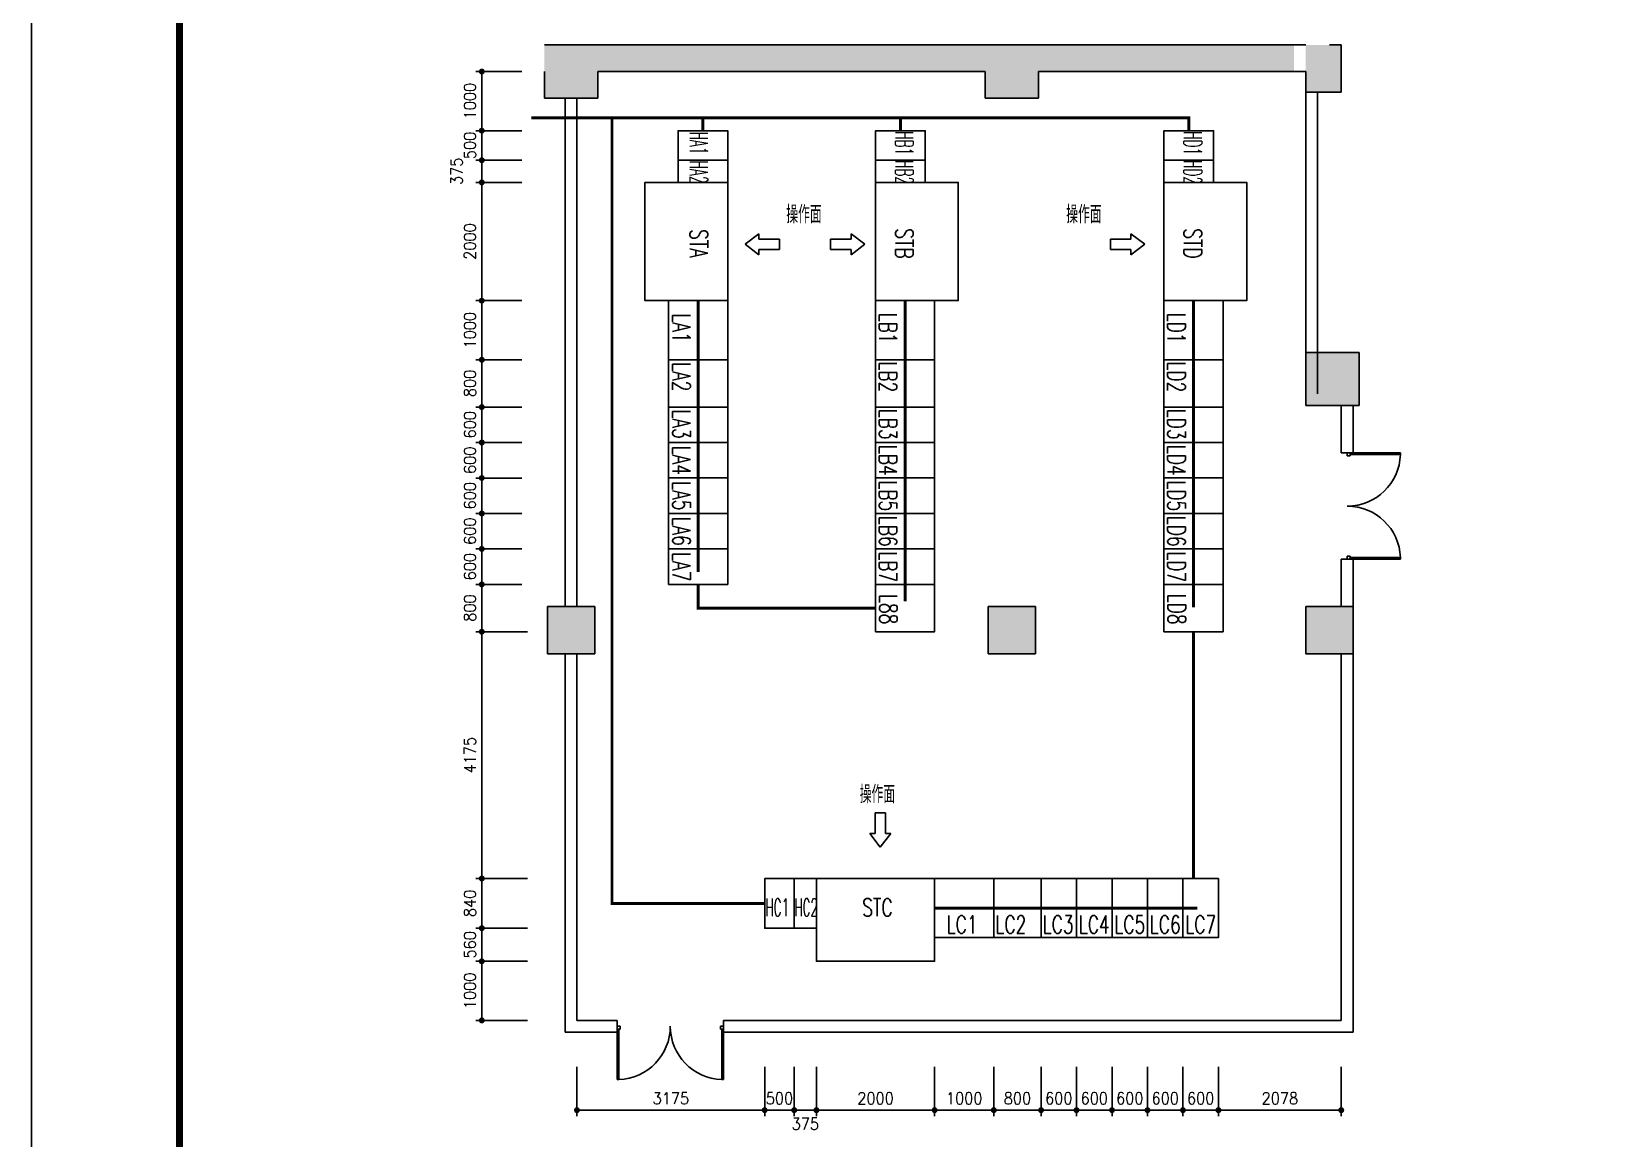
# Model space of a CAD drawing. Extents: x -336391 to 664021, y -458009 to -178412.
# Drawn here: x 545121 to 571859, y -403288 to -384567 of the extents above; entities that cross this region are included whole.
import ezdxf
from ezdxf.enums import TextEntityAlignment as Align

# ---------------------------------------------------------------- set-up
doc = ezdxf.new("R2010")
doc.units = 0
doc.header["$LTSCALE"] = 1000
doc.header["$MEASUREMENT"] = 0
doc.layers.get('0').update_dxf_attribs({"linetype": 'CONTINUOUS'})
doc.layers.get('Defpoints').update_dxf_attribs({"linetype": 'CONTINUOUS'})
for name, color, linetype in [('A-墙线', 7, 'CONTINUOUS'), ('A-门', 8, 'CONTINUOUS'), ('COLUMN', 9, 'CONTINUOUS'), ('EQUIP-箱柜', 3, 'CONTINUOUS'), ('PUB_HATCH', 250, 'CONTINUOUS'), ('WALL', 7, 'CONTINUOUS'), ('图框', 7, 'CONTINUOUS'), ('电气-文字', 4, 'CONTINUOUS')]:
    doc.layers.add(name, color=color, linetype=linetype)
doc.layers.add('WIRE', color=6, linetype='CONTINUOUS', lineweight=50)
doc.styles.add('HZ', font='tjromans.shx', dxfattribs={"width": 0.75, "bigfont": 'tjhztxt.shx'})
doc.styles.add('ROMANC', font='romanc', dxfattribs={"width": 0.9})
doc.dimstyles.new('dq', dxfattribs={"dimtxt": 200, "dimasz": 100, "dimexe": 100, "dimexo": 200, "dimgap": 100, "dimtad": 1, "dimdec": 0, "dimdsep": 46, "dimtxsty": 'ROMANC', "dimblk1": 'DOT', "dimblk2": 'DOT', "dimsah": 1, "dimcen": 2.5, "dimadec": 0, "dimazin": 0, "dimtfac": 1, "dimtdec": 0, "dimtix": 1, "dimtmove": 2, "dimatfit": 3, "dimldrblk": 'DOT', "dimfxl": 0, "dimtolj": 1, "dimtzin": 0, "dimarcsym": 0})

# ---------------------------------------------------------------- blocks, each defined once
blk = doc.blocks.new('tk2')
at = {"layer": '图框'}
blk.add_line((0, 0), (0, 84100), dxfattribs=at)
at = {"layer": '图框', "const_width": 120}
blk.add_lwpolyline([(117900, 1000), (117900, 83100), (2500, 83100), (2500, 1000)], close=True, dxfattribs=at)
blk = doc.blocks.new('m1800')
at = {"layer": 'A-门'}
for p, q in [((-900, 900), (-900, 0)), ((-900, 900), (-870, 900)), ((-870, 900), (-870, 50)), ((870, 900), (870, 50)), ((900, 900), (870, 900)), ((900, 900), (900, 0)), ((-900, 50), (-850, 50)), ((-900, 0), (-850, 0)), ((-850, 50), (-850, 0)), ((850, 50), (850, 0)), ((900, 50), (850, 50)), ((900, 0), (850, 0))]:
    blk.add_line(p, q, dxfattribs=at)
for centre, start, end in [((-900, 0), 0, 88.0898), ((900, 0), 91.9102, 180)]:
    blk.add_arc(centre, 900, start, end, dxfattribs=at)
blk = doc.blocks.new('_Dot')
at = {"color": 0, "linetype": 'ByBlock', "lineweight": -2}
blk.add_line((-0.5, 0), (-1, 0), dxfattribs=at)
at = {"color": 0, "linetype": 'ByBlock', "const_width": 0.5}
blk.add_lwpolyline([(-0.25, 0, 1), (0.25, 0, 1)], format="xyb", close=True, dxfattribs=at)
blk = doc.blocks.new('*D107')
at = {"layer": 'Defpoints', "color": 0}
for p in [(552735, -385243), (553613, -385243), (553613, -386243)]:
    blk.add_point(p, dxfattribs=at)
at = {"layer": '电气-文字', "color": 0, "lineweight": -2}
for p, q in [((553413, -385243), (552635, -385243)), ((552735, -386143), (552735, -385343)), ((553413, -386243), (552635, -386243))]:
    blk.add_line(p, q, dxfattribs=at)
at = {"layer": '电气-文字', "color": 0, "lineweight": -2, "xscale": 100, "yscale": 100, "zscale": 100}
for p, rotation in [((552735, -385243), 90), ((552735, -386243), 270)]:
    blk.add_blockref('_Dot', p, dxfattribs=dict(at, rotation=rotation))
at = {"layer": '电气-文字', "color": 0, "insert": (552535, -385743), "char_height": 200, "attachment_point": 5, "rotation": 90, "style": 'ROMANC'}
blk.add_mtext('\\A1;1000', dxfattribs=at)
blk = doc.blocks.new('*D108')
at = {"layer": 'Defpoints', "color": 0}
for p in [(553613, -386243), (552735, -386743), (553613, -386743)]:
    blk.add_point(p, dxfattribs=at)
at = {"layer": '电气-文字', "color": 0, "lineweight": -2}
for p, q in [((552735, -386143), (552735, -386043)), ((553413, -386243), (552635, -386243)), ((552735, -386243), (552735, -386743)), ((553413, -386743), (552635, -386743)), ((552735, -386843), (552735, -386943))]:
    blk.add_line(p, q, dxfattribs=at)
at = {"layer": '电气-文字', "color": 0, "lineweight": -2, "xscale": 100, "yscale": 100, "zscale": 100}
for p, rotation in [((552735, -386243), 270), ((552735, -386743), 90)]:
    blk.add_blockref('_Dot', p, dxfattribs=dict(at, rotation=rotation))
at = {"layer": '电气-文字', "color": 0, "insert": (552535, -386493), "char_height": 200, "attachment_point": 5, "rotation": 90, "style": 'ROMANC'}
blk.add_mtext('\\A1;500', dxfattribs=at)
blk = doc.blocks.new('*D109')
at = {"layer": 'Defpoints', "color": 0}
for p in [(553613, -386743), (552735, -387118), (553613, -387118)]:
    blk.add_point(p, dxfattribs=at)
at = {"layer": '电气-文字', "color": 0, "lineweight": -2}
for p, q in [((552735, -386643), (552735, -386543)), ((553413, -386743), (552635, -386743)), ((552735, -386743), (552735, -387118)), ((553413, -387118), (552635, -387118)), ((552735, -387218), (552735, -387318))]:
    blk.add_line(p, q, dxfattribs=at)
at = {"layer": '电气-文字', "color": 0, "lineweight": -2, "xscale": 100, "yscale": 100, "zscale": 100}
for p, rotation in [((552735, -386743), 270), ((552735, -387118), 90)]:
    blk.add_blockref('_Dot', p, dxfattribs=dict(at, rotation=rotation))
at = {"layer": '电气-文字', "color": 0, "insert": (552309, -386930), "char_height": 200, "attachment_point": 5, "rotation": 90, "style": 'ROMANC'}
blk.add_mtext('\\A1;375', dxfattribs=at)
blk = doc.blocks.new('*D110')
at = {"layer": 'Defpoints', "color": 0}
for p in [(553613, -387118), (552735, -389118), (553613, -389118)]:
    blk.add_point(p, dxfattribs=at)
at = {"layer": '电气-文字', "color": 0, "lineweight": -2}
for p, q in [((553413, -387118), (552635, -387118)), ((552735, -387218), (552735, -389018)), ((553413, -389118), (552635, -389118))]:
    blk.add_line(p, q, dxfattribs=at)
at = {"layer": '电气-文字', "color": 0, "lineweight": -2, "xscale": 100, "yscale": 100, "zscale": 100}
for p, rotation in [((552735, -387118), 90), ((552735, -389118), 270)]:
    blk.add_blockref('_Dot', p, dxfattribs=dict(at, rotation=rotation))
at = {"layer": '电气-文字', "color": 0, "insert": (552535, -388118), "char_height": 200, "attachment_point": 5, "rotation": 90, "style": 'ROMANC'}
blk.add_mtext('\\A1;2000', dxfattribs=at)
blk = doc.blocks.new('*D111')
at = {"layer": 'Defpoints', "color": 0}
for p in [(553613, -389118), (552735, -390118), (553613, -390118)]:
    blk.add_point(p, dxfattribs=at)
at = {"layer": '电气-文字', "color": 0, "lineweight": -2}
for p, q in [((553413, -389118), (552635, -389118)), ((552735, -389218), (552735, -390018)), ((553413, -390118), (552635, -390118))]:
    blk.add_line(p, q, dxfattribs=at)
at = {"layer": '电气-文字', "color": 0, "lineweight": -2, "xscale": 100, "yscale": 100, "zscale": 100}
for p, rotation in [((552735, -389118), 90), ((552735, -390118), 270)]:
    blk.add_blockref('_Dot', p, dxfattribs=dict(at, rotation=rotation))
at = {"layer": '电气-文字', "color": 0, "insert": (552535, -389618), "char_height": 200, "attachment_point": 5, "rotation": 90, "style": 'ROMANC'}
blk.add_mtext('\\A1;1000', dxfattribs=at)
blk = doc.blocks.new('*D112')
at = {"layer": 'Defpoints', "color": 0}
for p in [(553613, -390118), (552735, -390918), (553613, -390918)]:
    blk.add_point(p, dxfattribs=at)
at = {"layer": '电气-文字', "color": 0, "lineweight": -2}
for p, q in [((553413, -390118), (552635, -390118)), ((552735, -390218), (552735, -390818)), ((553413, -390918), (552635, -390918))]:
    blk.add_line(p, q, dxfattribs=at)
at = {"layer": '电气-文字', "color": 0, "lineweight": -2, "xscale": 100, "yscale": 100, "zscale": 100}
for p, rotation in [((552735, -390118), 90), ((552735, -390918), 270)]:
    blk.add_blockref('_Dot', p, dxfattribs=dict(at, rotation=rotation))
at = {"layer": '电气-文字', "color": 0, "insert": (552535, -390518), "char_height": 200, "attachment_point": 5, "rotation": 90, "style": 'ROMANC'}
blk.add_mtext('\\A1;800', dxfattribs=at)
blk = doc.blocks.new('*D113')
at = {"layer": 'Defpoints', "color": 0}
for p in [(553613, -390918), (552735, -391518), (553613, -391518)]:
    blk.add_point(p, dxfattribs=at)
at = {"layer": '电气-文字', "color": 0, "lineweight": -2}
for p, q in [((552735, -390818), (552735, -390718)), ((553413, -390918), (552635, -390918)), ((552735, -390918), (552735, -391518)), ((553413, -391518), (552635, -391518)), ((552735, -391618), (552735, -391718))]:
    blk.add_line(p, q, dxfattribs=at)
at = {"layer": '电气-文字', "color": 0, "lineweight": -2, "xscale": 100, "yscale": 100, "zscale": 100}
for p, rotation in [((552735, -390918), 270), ((552735, -391518), 90)]:
    blk.add_blockref('_Dot', p, dxfattribs=dict(at, rotation=rotation))
at = {"layer": '电气-文字', "color": 0, "insert": (552535, -391218), "char_height": 200, "attachment_point": 5, "rotation": 90, "style": 'ROMANC'}
blk.add_mtext('\\A1;600', dxfattribs=at)
blk = doc.blocks.new('*D114')
at = {"layer": 'Defpoints', "color": 0}
for p in [(553613, -391518), (552735, -392118), (553613, -392118)]:
    blk.add_point(p, dxfattribs=at)
at = {"layer": '电气-文字', "color": 0, "lineweight": -2}
for p, q in [((552735, -391418), (552735, -391318)), ((553413, -391518), (552635, -391518)), ((552735, -391518), (552735, -392118)), ((553413, -392118), (552635, -392118)), ((552735, -392218), (552735, -392318))]:
    blk.add_line(p, q, dxfattribs=at)
at = {"layer": '电气-文字', "color": 0, "lineweight": -2, "xscale": 100, "yscale": 100, "zscale": 100}
for p, rotation in [((552735, -391518), 270), ((552735, -392118), 90)]:
    blk.add_blockref('_Dot', p, dxfattribs=dict(at, rotation=rotation))
at = {"layer": '电气-文字', "color": 0, "insert": (552535, -391818), "char_height": 200, "attachment_point": 5, "rotation": 90, "style": 'ROMANC'}
blk.add_mtext('\\A1;600', dxfattribs=at)
blk = doc.blocks.new('*D115')
at = {"layer": 'Defpoints', "color": 0}
for p in [(553613, -392118), (552735, -392718), (553613, -392718)]:
    blk.add_point(p, dxfattribs=at)
at = {"layer": '电气-文字', "color": 0, "lineweight": -2}
for p, q in [((552735, -392018), (552735, -391918)), ((553413, -392118), (552635, -392118)), ((552735, -392118), (552735, -392718)), ((553413, -392718), (552635, -392718)), ((552735, -392818), (552735, -392918))]:
    blk.add_line(p, q, dxfattribs=at)
at = {"layer": '电气-文字', "color": 0, "lineweight": -2, "xscale": 100, "yscale": 100, "zscale": 100}
for p, rotation in [((552735, -392118), 270), ((552735, -392718), 90)]:
    blk.add_blockref('_Dot', p, dxfattribs=dict(at, rotation=rotation))
at = {"layer": '电气-文字', "color": 0, "insert": (552535, -392418), "char_height": 200, "attachment_point": 5, "rotation": 90, "style": 'ROMANC'}
blk.add_mtext('\\A1;600', dxfattribs=at)
blk = doc.blocks.new('*D116')
at = {"layer": 'Defpoints', "color": 0}
for p in [(553613, -392718), (552735, -393318), (553613, -393318)]:
    blk.add_point(p, dxfattribs=at)
at = {"layer": '电气-文字', "color": 0, "lineweight": -2}
for p, q in [((553413, -392718), (552635, -392718)), ((552735, -392618), (552735, -392518)), ((552735, -392718), (552735, -393318)), ((553413, -393318), (552635, -393318)), ((552735, -393418), (552735, -393518))]:
    blk.add_line(p, q, dxfattribs=at)
at = {"layer": '电气-文字', "color": 0, "lineweight": -2, "xscale": 100, "yscale": 100, "zscale": 100}
for p, rotation in [((552735, -392718), 270), ((552735, -393318), 90)]:
    blk.add_blockref('_Dot', p, dxfattribs=dict(at, rotation=rotation))
at = {"layer": '电气-文字', "color": 0, "insert": (552535, -393018), "char_height": 200, "attachment_point": 5, "rotation": 90, "style": 'ROMANC'}
blk.add_mtext('\\A1;600', dxfattribs=at)
blk = doc.blocks.new('*D117')
at = {"layer": 'Defpoints', "color": 0}
for p in [(553613, -393318), (552735, -393918), (553613, -393918)]:
    blk.add_point(p, dxfattribs=at)
at = {"layer": '电气-文字', "color": 0, "lineweight": -2}
for p, q in [((553413, -393318), (552635, -393318)), ((552735, -393218), (552735, -393118)), ((552735, -393318), (552735, -393918)), ((553413, -393918), (552635, -393918)), ((552735, -394018), (552735, -394118))]:
    blk.add_line(p, q, dxfattribs=at)
at = {"layer": '电气-文字', "color": 0, "lineweight": -2, "xscale": 100, "yscale": 100, "zscale": 100}
for p, rotation in [((552735, -393318), 270), ((552735, -393918), 90)]:
    blk.add_blockref('_Dot', p, dxfattribs=dict(at, rotation=rotation))
at = {"layer": '电气-文字', "color": 0, "insert": (552535, -393618), "char_height": 200, "attachment_point": 5, "rotation": 90, "style": 'ROMANC'}
blk.add_mtext('\\A1;600', dxfattribs=at)
blk = doc.blocks.new('*D118')
at = {"layer": 'Defpoints', "color": 0}
for p in [(553613, -393918), (552735, -394718), (553709, -394718)]:
    blk.add_point(p, dxfattribs=at)
at = {"layer": '电气-文字', "color": 0, "lineweight": -2}
for p, q in [((553413, -393918), (552635, -393918)), ((552735, -394018), (552735, -394618)), ((553509, -394718), (552635, -394718))]:
    blk.add_line(p, q, dxfattribs=at)
at = {"layer": '电气-文字', "color": 0, "lineweight": -2, "xscale": 100, "yscale": 100, "zscale": 100}
for p, rotation in [((552735, -393918), 90), ((552735, -394718), 270)]:
    blk.add_blockref('_Dot', p, dxfattribs=dict(at, rotation=rotation))
at = {"layer": '电气-文字', "color": 0, "insert": (552535, -394318), "char_height": 200, "attachment_point": 5, "rotation": 90, "style": 'ROMANC'}
blk.add_mtext('\\A1;800', dxfattribs=at)
blk = doc.blocks.new('*D129')
at = {"layer": 'Defpoints', "color": 0}
for p in [(553709, -394718), (552735, -398893), (553709, -398893)]:
    blk.add_point(p, dxfattribs=at)
at = {"layer": '电气-文字', "color": 0, "lineweight": -2}
for p, q in [((553509, -394718), (552635, -394718)), ((552735, -394818), (552735, -398793)), ((553509, -398893), (552635, -398893))]:
    blk.add_line(p, q, dxfattribs=at)
at = {"layer": '电气-文字', "color": 0, "lineweight": -2, "xscale": 100, "yscale": 100, "zscale": 100}
for p, rotation in [((552735, -394718), 90), ((552735, -398893), 270)]:
    blk.add_blockref('_Dot', p, dxfattribs=dict(at, rotation=rotation))
at = {"layer": '电气-文字', "color": 0, "insert": (552535, -396805), "char_height": 200, "attachment_point": 5, "rotation": 90, "style": 'ROMANC'}
blk.add_mtext('\\A1;4175', dxfattribs=at)
blk = doc.blocks.new('*D130')
at = {"layer": 'Defpoints', "color": 0}
for p in [(553709, -398893), (552735, -399733), (553709, -399733)]:
    blk.add_point(p, dxfattribs=at)
at = {"layer": '电气-文字', "color": 0, "lineweight": -2}
for p, q in [((553509, -398893), (552635, -398893)), ((552735, -398993), (552735, -399633)), ((553509, -399733), (552635, -399733))]:
    blk.add_line(p, q, dxfattribs=at)
at = {"layer": '电气-文字', "color": 0, "lineweight": -2, "xscale": 100, "yscale": 100, "zscale": 100}
for p, rotation in [((552735, -398893), 90), ((552735, -399733), 270)]:
    blk.add_blockref('_Dot', p, dxfattribs=dict(at, rotation=rotation))
at = {"layer": '电气-文字', "color": 0, "insert": (552535, -399313), "char_height": 200, "attachment_point": 5, "rotation": 90, "style": 'ROMANC'}
blk.add_mtext('\\A1;840', dxfattribs=at)
blk = doc.blocks.new('*D131')
at = {"layer": 'Defpoints', "color": 0}
for p in [(553709, -399733), (552735, -400293), (553709, -400293)]:
    blk.add_point(p, dxfattribs=at)
at = {"layer": '电气-文字', "color": 0, "lineweight": -2}
for p, q in [((553509, -399733), (552635, -399733)), ((552735, -399633), (552735, -399533)), ((552735, -399733), (552735, -400293)), ((553509, -400293), (552635, -400293)), ((552735, -400393), (552735, -400493))]:
    blk.add_line(p, q, dxfattribs=at)
at = {"layer": '电气-文字', "color": 0, "lineweight": -2, "xscale": 100, "yscale": 100, "zscale": 100}
for p, rotation in [((552735, -399733), 270), ((552735, -400293), 90)]:
    blk.add_blockref('_Dot', p, dxfattribs=dict(at, rotation=rotation))
at = {"layer": '电气-文字', "color": 0, "insert": (552535, -400013), "char_height": 200, "attachment_point": 5, "rotation": 90, "style": 'ROMANC'}
blk.add_mtext('\\A1;560', dxfattribs=at)
blk = doc.blocks.new('*D132')
at = {"layer": 'Defpoints', "color": 0}
for p in [(553709, -400293), (552735, -401293), (553709, -401293)]:
    blk.add_point(p, dxfattribs=at)
at = {"layer": '电气-文字', "color": 0, "lineweight": -2}
for p, q in [((553509, -400293), (552635, -400293)), ((552735, -400393), (552735, -401193)), ((553509, -401293), (552635, -401293))]:
    blk.add_line(p, q, dxfattribs=at)
at = {"layer": '电气-文字', "color": 0, "lineweight": -2, "xscale": 100, "yscale": 100, "zscale": 100}
for p, rotation in [((552735, -400293), 90), ((552735, -401293), 270)]:
    blk.add_blockref('_Dot', p, dxfattribs=dict(at, rotation=rotation))
at = {"layer": '电气-文字', "color": 0, "insert": (552535, -400793), "char_height": 200, "attachment_point": 5, "rotation": 90, "style": 'ROMANC'}
blk.add_mtext('\\A1;1000', dxfattribs=at)
blk = doc.blocks.new('*D133')
at = {"layer": 'Defpoints', "color": 0}
for p in [(554345, -401880), (557520, -401880), (554345, -402811)]:
    blk.add_point(p, dxfattribs=at)
at = {"layer": '电气-文字', "color": 0, "lineweight": -2}
for p, q in [((554345, -402080), (554345, -402911)), ((557520, -402080), (557520, -402911)), ((557420, -402811), (554445, -402811))]:
    blk.add_line(p, q, dxfattribs=at)
at = {"layer": '电气-文字', "color": 0, "lineweight": -2, "xscale": 100, "yscale": 100, "zscale": 100, "rotation": 180}
blk.add_blockref('_Dot', (554345, -402811), dxfattribs=at)
at = {"layer": '电气-文字', "color": 0, "lineweight": -2, "xscale": 100, "yscale": 100, "zscale": 100}
blk.add_blockref('_Dot', (557520, -402811), dxfattribs=at)
at = {"layer": '电气-文字', "color": 0, "insert": (555933, -402611), "char_height": 200, "attachment_point": 5, "style": 'ROMANC'}
blk.add_mtext('\\A1;3175', dxfattribs=at)
blk = doc.blocks.new('*D134')
at = {"layer": 'Defpoints', "color": 0}
for p in [(557520, -401880), (558020, -401880), (558020, -402811)]:
    blk.add_point(p, dxfattribs=at)
at = {"layer": '电气-文字', "color": 0, "lineweight": -2}
for p, q in [((557520, -402080), (557520, -402911)), ((558020, -402080), (558020, -402911)), ((557420, -402811), (557320, -402811)), ((557520, -402811), (558020, -402811)), ((558120, -402811), (558220, -402811))]:
    blk.add_line(p, q, dxfattribs=at)
at = {"layer": '电气-文字', "color": 0, "lineweight": -2, "xscale": 100, "yscale": 100, "zscale": 100}
blk.add_blockref('_Dot', (557520, -402811), dxfattribs=at)
at = {"layer": '电气-文字', "color": 0, "lineweight": -2, "xscale": 100, "yscale": 100, "zscale": 100, "rotation": 180}
blk.add_blockref('_Dot', (558020, -402811), dxfattribs=at)
at = {"layer": '电气-文字', "color": 0, "insert": (557770, -402611), "char_height": 200, "attachment_point": 5, "style": 'ROMANC'}
blk.add_mtext('\\A1;500', dxfattribs=at)
blk = doc.blocks.new('*D135')
at = {"layer": 'Defpoints', "color": 0}
for p in [(558020, -401880), (558395, -401880), (558395, -402811)]:
    blk.add_point(p, dxfattribs=at)
at = {"layer": '电气-文字', "color": 0, "lineweight": -2}
for p, q in [((558020, -402080), (558020, -402911)), ((558395, -402080), (558395, -402911)), ((557920, -402811), (557820, -402811)), ((558020, -402811), (558395, -402811)), ((558495, -402811), (558595, -402811))]:
    blk.add_line(p, q, dxfattribs=at)
at = {"layer": '电气-文字', "color": 0, "lineweight": -2, "xscale": 100, "yscale": 100, "zscale": 100}
blk.add_blockref('_Dot', (558020, -402811), dxfattribs=at)
at = {"layer": '电气-文字', "color": 0, "lineweight": -2, "xscale": 100, "yscale": 100, "zscale": 100, "rotation": 180}
blk.add_blockref('_Dot', (558395, -402811), dxfattribs=at)
at = {"layer": '电气-文字', "color": 0, "insert": (558208, -403043), "char_height": 200, "attachment_point": 5, "style": 'ROMANC'}
blk.add_mtext('\\A1;375', dxfattribs=at)
blk = doc.blocks.new('*D136')
at = {"layer": 'Defpoints', "color": 0}
for p in [(558395, -401880), (560395, -401880), (560395, -402811)]:
    blk.add_point(p, dxfattribs=at)
at = {"layer": '电气-文字', "color": 0, "lineweight": -2}
for p, q in [((558395, -402080), (558395, -402911)), ((560395, -402080), (560395, -402911)), ((558495, -402811), (560295, -402811))]:
    blk.add_line(p, q, dxfattribs=at)
at = {"layer": '电气-文字', "color": 0, "lineweight": -2, "xscale": 100, "yscale": 100, "zscale": 100, "rotation": 180}
blk.add_blockref('_Dot', (558395, -402811), dxfattribs=at)
at = {"layer": '电气-文字', "color": 0, "lineweight": -2, "xscale": 100, "yscale": 100, "zscale": 100}
blk.add_blockref('_Dot', (560395, -402811), dxfattribs=at)
at = {"layer": '电气-文字', "color": 0, "insert": (559395, -402611), "char_height": 200, "attachment_point": 5, "style": 'ROMANC'}
blk.add_mtext('\\A1;2000', dxfattribs=at)
blk = doc.blocks.new('*D137')
at = {"layer": 'Defpoints', "color": 0}
for p in [(560395, -401880), (561395, -401880), (561395, -402811)]:
    blk.add_point(p, dxfattribs=at)
at = {"layer": '电气-文字', "color": 0, "lineweight": -2}
for p, q in [((560395, -402080), (560395, -402911)), ((561395, -402080), (561395, -402911)), ((560495, -402811), (561295, -402811))]:
    blk.add_line(p, q, dxfattribs=at)
at = {"layer": '电气-文字', "color": 0, "lineweight": -2, "xscale": 100, "yscale": 100, "zscale": 100, "rotation": 180}
blk.add_blockref('_Dot', (560395, -402811), dxfattribs=at)
at = {"layer": '电气-文字', "color": 0, "lineweight": -2, "xscale": 100, "yscale": 100, "zscale": 100}
blk.add_blockref('_Dot', (561395, -402811), dxfattribs=at)
at = {"layer": '电气-文字', "color": 0, "insert": (560895, -402611), "char_height": 200, "attachment_point": 5, "style": 'ROMANC'}
blk.add_mtext('\\A1;1000', dxfattribs=at)
blk = doc.blocks.new('*D138')
at = {"layer": 'Defpoints', "color": 0}
for p in [(561395, -401880), (562195, -401880), (562195, -402811)]:
    blk.add_point(p, dxfattribs=at)
at = {"layer": '电气-文字', "color": 0, "lineweight": -2}
for p, q in [((561395, -402080), (561395, -402911)), ((562195, -402080), (562195, -402911)), ((561495, -402811), (562095, -402811))]:
    blk.add_line(p, q, dxfattribs=at)
at = {"layer": '电气-文字', "color": 0, "lineweight": -2, "xscale": 100, "yscale": 100, "zscale": 100, "rotation": 180}
blk.add_blockref('_Dot', (561395, -402811), dxfattribs=at)
at = {"layer": '电气-文字', "color": 0, "lineweight": -2, "xscale": 100, "yscale": 100, "zscale": 100}
blk.add_blockref('_Dot', (562195, -402811), dxfattribs=at)
at = {"layer": '电气-文字', "color": 0, "insert": (561795, -402611), "char_height": 200, "attachment_point": 5, "style": 'ROMANC'}
blk.add_mtext('\\A1;800', dxfattribs=at)
blk = doc.blocks.new('*D139')
at = {"layer": 'Defpoints', "color": 0}
for p in [(562195, -401880), (562795, -401880), (562795, -402811)]:
    blk.add_point(p, dxfattribs=at)
at = {"layer": '电气-文字', "color": 0, "lineweight": -2}
for p, q in [((562195, -402080), (562195, -402911)), ((562795, -402080), (562795, -402911)), ((562095, -402811), (561995, -402811)), ((562195, -402811), (562795, -402811)), ((562895, -402811), (562995, -402811))]:
    blk.add_line(p, q, dxfattribs=at)
at = {"layer": '电气-文字', "color": 0, "lineweight": -2, "xscale": 100, "yscale": 100, "zscale": 100}
blk.add_blockref('_Dot', (562195, -402811), dxfattribs=at)
at = {"layer": '电气-文字', "color": 0, "lineweight": -2, "xscale": 100, "yscale": 100, "zscale": 100, "rotation": 180}
blk.add_blockref('_Dot', (562795, -402811), dxfattribs=at)
at = {"layer": '电气-文字', "color": 0, "insert": (562495, -402611), "char_height": 200, "attachment_point": 5, "style": 'ROMANC'}
blk.add_mtext('\\A1;600', dxfattribs=at)
blk = doc.blocks.new('*D140')
at = {"layer": 'Defpoints', "color": 0}
for p in [(562795, -401880), (563395, -401880), (563395, -402811)]:
    blk.add_point(p, dxfattribs=at)
at = {"layer": '电气-文字', "color": 0, "lineweight": -2}
for p, q in [((562795, -402080), (562795, -402911)), ((563395, -402080), (563395, -402911)), ((562695, -402811), (562595, -402811)), ((562795, -402811), (563395, -402811)), ((563495, -402811), (563595, -402811))]:
    blk.add_line(p, q, dxfattribs=at)
at = {"layer": '电气-文字', "color": 0, "lineweight": -2, "xscale": 100, "yscale": 100, "zscale": 100}
blk.add_blockref('_Dot', (562795, -402811), dxfattribs=at)
at = {"layer": '电气-文字', "color": 0, "lineweight": -2, "xscale": 100, "yscale": 100, "zscale": 100, "rotation": 180}
blk.add_blockref('_Dot', (563395, -402811), dxfattribs=at)
at = {"layer": '电气-文字', "color": 0, "insert": (563095, -402611), "char_height": 200, "attachment_point": 5, "style": 'ROMANC'}
blk.add_mtext('\\A1;600', dxfattribs=at)
blk = doc.blocks.new('*D141')
at = {"layer": 'Defpoints', "color": 0}
for p in [(563395, -401880), (563995, -401880), (563995, -402811)]:
    blk.add_point(p, dxfattribs=at)
at = {"layer": '电气-文字', "color": 0, "lineweight": -2}
for p, q in [((563395, -402080), (563395, -402911)), ((563995, -402080), (563995, -402911)), ((563295, -402811), (563195, -402811)), ((563395, -402811), (563995, -402811)), ((564095, -402811), (564195, -402811))]:
    blk.add_line(p, q, dxfattribs=at)
at = {"layer": '电气-文字', "color": 0, "lineweight": -2, "xscale": 100, "yscale": 100, "zscale": 100}
blk.add_blockref('_Dot', (563395, -402811), dxfattribs=at)
at = {"layer": '电气-文字', "color": 0, "lineweight": -2, "xscale": 100, "yscale": 100, "zscale": 100, "rotation": 180}
blk.add_blockref('_Dot', (563995, -402811), dxfattribs=at)
at = {"layer": '电气-文字', "color": 0, "insert": (563695, -402611), "char_height": 200, "attachment_point": 5, "style": 'ROMANC'}
blk.add_mtext('\\A1;600', dxfattribs=at)
blk = doc.blocks.new('*D142')
at = {"layer": 'Defpoints', "color": 0}
for p in [(563995, -401880), (564595, -401880), (564595, -402811)]:
    blk.add_point(p, dxfattribs=at)
at = {"layer": '电气-文字', "color": 0, "lineweight": -2}
for p, q in [((563995, -402080), (563995, -402911)), ((564595, -402080), (564595, -402911)), ((563895, -402811), (563795, -402811)), ((563995, -402811), (564595, -402811)), ((564695, -402811), (564795, -402811))]:
    blk.add_line(p, q, dxfattribs=at)
at = {"layer": '电气-文字', "color": 0, "lineweight": -2, "xscale": 100, "yscale": 100, "zscale": 100}
blk.add_blockref('_Dot', (563995, -402811), dxfattribs=at)
at = {"layer": '电气-文字', "color": 0, "lineweight": -2, "xscale": 100, "yscale": 100, "zscale": 100, "rotation": 180}
blk.add_blockref('_Dot', (564595, -402811), dxfattribs=at)
at = {"layer": '电气-文字', "color": 0, "insert": (564295, -402611), "char_height": 200, "attachment_point": 5, "style": 'ROMANC'}
blk.add_mtext('\\A1;600', dxfattribs=at)
blk = doc.blocks.new('*D143')
at = {"layer": 'Defpoints', "color": 0}
for p in [(564595, -401880), (565195, -401880), (565195, -402811)]:
    blk.add_point(p, dxfattribs=at)
at = {"layer": '电气-文字', "color": 0, "lineweight": -2}
for p, q in [((564595, -402080), (564595, -402911)), ((565195, -402080), (565195, -402911)), ((564495, -402811), (564395, -402811)), ((564595, -402811), (565195, -402811)), ((565295, -402811), (565395, -402811))]:
    blk.add_line(p, q, dxfattribs=at)
at = {"layer": '电气-文字', "color": 0, "lineweight": -2, "xscale": 100, "yscale": 100, "zscale": 100}
blk.add_blockref('_Dot', (564595, -402811), dxfattribs=at)
at = {"layer": '电气-文字', "color": 0, "lineweight": -2, "xscale": 100, "yscale": 100, "zscale": 100, "rotation": 180}
blk.add_blockref('_Dot', (565195, -402811), dxfattribs=at)
at = {"layer": '电气-文字', "color": 0, "insert": (564895, -402611), "char_height": 200, "attachment_point": 5, "style": 'ROMANC'}
blk.add_mtext('\\A1;600', dxfattribs=at)
blk = doc.blocks.new('*D144')
at = {"layer": 'Defpoints', "color": 0}
for p in [(565195, -401880), (567273, -401880), (567273, -402811)]:
    blk.add_point(p, dxfattribs=at)
at = {"layer": '电气-文字', "color": 0, "lineweight": -2}
for p, q in [((565195, -402080), (565195, -402911)), ((567273, -402080), (567273, -402911)), ((565295, -402811), (567173, -402811))]:
    blk.add_line(p, q, dxfattribs=at)
at = {"layer": '电气-文字', "color": 0, "lineweight": -2, "xscale": 100, "yscale": 100, "zscale": 100, "rotation": 180}
blk.add_blockref('_Dot', (565195, -402811), dxfattribs=at)
at = {"layer": '电气-文字', "color": 0, "lineweight": -2, "xscale": 100, "yscale": 100, "zscale": 100}
blk.add_blockref('_Dot', (567273, -402811), dxfattribs=at)
at = {"layer": '电气-文字', "color": 0, "insert": (566234, -402611), "char_height": 200, "attachment_point": 5, "style": 'ROMANC'}
blk.add_mtext('\\A1;2078', dxfattribs=at)

msp = doc.modelspace()

# ---------------------------------------------------------------- hatches: boundary and pattern name
at = {"layer": 'PUB_HATCH'}
for points in [[(554695.4, -385692.9), (554695.4, -384792.9), (553795.4, -384792.9), (553795.4, -385692.9)], [(561251.3, -385242.9), (561251.3, -384792.9), (561973.4, -384792.9), (561973.4, -384792.9), (554245.4, -384792.9), (554245.4, -384792.9), (554695.4, -384792.9), (554695.4, -385242.9)], [(561251.3, -385692.9), (562151.3, -385692.9), (562151.3, -384792.9), (561251.3, -384792.9)], [(566473.4, -385242.9), (566473.4, -384792.9), (561773.4, -384792.9), (561773.4, -384792.9), (561951.3, -384792.9), (561951.3, -385242.9)], [(566673.4, -385592.9), (567273.4, -385592.9), (567273.4, -384792.9), (566673.4, -384792.9)], [(566673.4, -390892.9), (567573.4, -390892.9), (567573.4, -389992.9), (566673.4, -389992.9)], [(553845.4, -395092.9), (554645.4, -395092.9), (554645.4, -394292.9), (553845.4, -394292.9)], [(562101.9, -395092.9), (562101.9, -394292.9), (561301.9, -394292.9), (561301.9, -395092.9)], [(566673.4, -394292.9), (566673.4, -395092.9), (567473.4, -395092.9), (567473.4, -394292.9)]]:
    msp.add_hatch(color=256, dxfattribs=at).paths.add_polyline_path(points)

# ---------------------------------------------------------------- linework, layer by layer
at = {"layer": 'A-墙线'}
for p, q in [((554145.4, -385692.9), (554145.4, -394292.9)), ((554345.4, -385692.9), (554345.4, -394292.9)), ((566673.4, -385592.9), (566673.4, -390092.9)), ((566873.4, -385592.9), (566873.4, -390692.9)), ((567273.4, -390892.9), (567273.4, -391692.9)), ((567473.4, -390892.9), (567473.4, -391692.9)), ((567273.4, -391692.9), (567473.4, -391692.9)), ((567273.4, -393492.9), (567273.4, -394292.9)), ((567273.4, -393492.9), (567473.4, -393492.9)), ((567473.4, -393492.9), (567473.4, -394292.9)), ((554145.4, -395092.9), (554145.4, -401492.9)), ((554345.4, -395092.9), (554345.4, -401292.9)), ((567273.4, -395092.9), (567273.4, -401292.9)), ((567473.4, -395092.9), (567473.4, -401492.9)), ((554345.4, -401292.9), (555023.9, -401292.9)), ((555023.9, -401292.9), (555023.9, -401492.9)), ((556823.9, -401292.9), (567273.4, -401292.9)), ((556823.9, -401492.9), (556823.9, -401292.9)), ((554145.4, -401492.9), (555023.9, -401492.9)), ((556823.9, -401492.9), (567473.4, -401492.9))]:
    msp.add_line(p, q, dxfattribs=at)
at = {"layer": 'COLUMN'}
for p, q in [((554695.4, -384792.9), (553795.4, -384792.9)), ((562151.3, -384792.9), (561251.3, -384792.9)), ((567273.4, -384792.9), (567073.4, -384792.9)), ((567273.4, -385592.9), (567273.4, -384792.9)), ((553795.4, -385242.9), (553795.4, -385692.9)), ((554695.4, -385692.9), (554695.4, -385242.9)), ((561251.3, -385242.9), (561251.3, -385692.9)), ((562151.3, -385692.9), (562151.3, -385242.9)), ((566673.4, -385242.9), (566673.4, -385592.9)), ((553795.4, -385692.9), (554695.4, -385692.9)), ((561251.3, -385692.9), (562151.3, -385692.9)), ((566673.4, -385592.9), (567273.4, -385592.9)), ((567573.4, -389992.9), (566673.4, -389992.9)), ((566673.4, -389992.9), (566673.4, -390892.9)), ((567573.4, -390892.9), (567573.4, -389992.9)), ((566673.4, -390892.9), (567573.4, -390892.9)), ((554645.4, -394292.9), (553845.4, -394292.9)), ((553845.4, -394292.9), (553845.4, -395092.9)), ((554645.4, -395092.9), (554645.4, -394292.9)), ((562101.9, -394292.9), (561301.9, -394292.9)), ((561301.9, -394292.9), (561301.9, -395092.9)), ((562101.9, -395092.9), (562101.9, -394292.9)), ((566673.4, -394292.9), (566673.4, -395092.9)), ((567473.4, -394292.9), (566673.4, -394292.9)), ((567473.4, -395092.9), (567473.4, -394292.9)), ((553845.4, -395092.9), (554645.4, -395092.9)), ((561301.9, -395092.9), (562101.9, -395092.9)), ((566673.4, -395092.9), (567473.4, -395092.9))]:
    msp.add_line(p, q, dxfattribs=at)
at = {"layer": 'EQUIP-箱柜'}
for points in [[(556895.4, -386742.9), (556895.4, -386242.9), (556055.4, -386242.9), (556055.4, -386742.9)], [(559395.4, -386742.9), (559395.4, -386242.9), (560235.4, -386242.9), (560235.4, -386742.9)], [(564273.4, -386742.9), (564273.4, -386242.9), (565113.4, -386242.9), (565113.4, -386742.9)], [(556895.4, -387117.9), (556895.4, -386742.9), (556055.4, -386742.9), (556055.4, -387117.9)], [(559395.4, -387117.9), (559395.4, -386742.9), (560235.4, -386742.9), (560235.4, -387117.9)], [(564273.4, -387117.9), (564273.4, -386742.9), (565113.4, -386742.9), (565113.4, -387117.9)], [(556895.4, -387117.9), (556895.4, -389117.9), (555495.4, -389117.9), (555495.4, -387117.9)], [(559395.4, -387117.9), (559395.4, -389117.9), (560795.4, -389117.9), (560795.4, -387117.9)], [(564273.4, -387117.9), (564273.4, -389117.9), (565673.4, -389117.9), (565673.4, -387117.9)], [(556895.4, -389117.9), (556895.4, -390117.9), (555895.4, -390117.9), (555895.4, -389117.9)], [(559395.4, -389117.9), (559395.4, -390117.9), (560395.4, -390117.9), (560395.4, -389117.9)], [(564273.4, -389117.9), (564273.4, -390117.9), (565273.4, -390117.9), (565273.4, -389117.9)], [(556895.4, -390117.9), (556895.4, -390917.9), (555895.4, -390917.9), (555895.4, -390117.9)], [(559395.4, -390117.9), (559395.4, -390917.9), (560395.4, -390917.9), (560395.4, -390117.9)], [(564273.4, -390117.9), (564273.4, -390917.9), (565273.4, -390917.9), (565273.4, -390117.9)], [(556895.4, -390917.9), (556895.4, -391517.9), (555895.4, -391517.9), (555895.4, -390917.9)], [(559395.4, -390917.9), (559395.4, -391517.9), (560395.4, -391517.9), (560395.4, -390917.9)], [(564273.4, -390917.9), (564273.4, -391517.9), (565273.4, -391517.9), (565273.4, -390917.9)], [(556895.4, -391517.9), (556895.4, -392117.9), (555895.4, -392117.9), (555895.4, -391517.9)], [(559395.4, -391517.9), (559395.4, -392117.9), (560395.4, -392117.9), (560395.4, -391517.9)], [(564273.4, -391517.9), (564273.4, -392117.9), (565273.4, -392117.9), (565273.4, -391517.9)], [(556895.4, -392117.9), (556895.4, -392717.9), (555895.4, -392717.9), (555895.4, -392117.9)], [(559395.4, -392117.9), (559395.4, -392717.9), (560395.4, -392717.9), (560395.4, -392117.9)], [(564273.4, -392117.9), (564273.4, -392717.9), (565273.4, -392717.9), (565273.4, -392117.9)], [(556895.4, -392717.9), (556895.4, -393317.9), (555895.4, -393317.9), (555895.4, -392717.9)], [(559395.4, -392717.9), (559395.4, -393317.9), (560395.4, -393317.9), (560395.4, -392717.9)], [(564273.4, -392717.9), (564273.4, -393317.9), (565273.4, -393317.9), (565273.4, -392717.9)], [(556895.4, -393317.9), (556895.4, -393917.9), (555895.4, -393917.9), (555895.4, -393317.9)], [(559395.4, -393317.9), (559395.4, -393917.9), (560395.4, -393917.9), (560395.4, -393317.9)], [(564273.4, -393317.9), (564273.4, -393917.9), (565273.4, -393917.9), (565273.4, -393317.9)], [(559395.4, -393917.9), (559395.4, -394717.9), (560395.4, -394717.9), (560395.4, -393917.9)], [(564273.4, -393917.9), (564273.4, -394717.9), (565273.4, -394717.9), (565273.4, -393917.9)], [(558020.4, -398892.9), (557520.4, -398892.9), (557520.4, -399732.9), (558020.4, -399732.9)], [(558395.4, -398892.9), (558020.4, -398892.9), (558020.4, -399732.9), (558395.4, -399732.9)], [(558395.4, -398892.9), (560395.4, -398892.9), (560395.4, -400292.9), (558395.4, -400292.9)], [(560395.4, -398892.9), (561395.4, -398892.9), (561395.4, -399892.9), (560395.4, -399892.9)], [(561395.4, -398892.9), (562195.4, -398892.9), (562195.4, -399892.9), (561395.4, -399892.9)], [(562195.4, -398892.9), (562795.4, -398892.9), (562795.4, -399892.9), (562195.4, -399892.9)], [(562795.4, -398892.9), (563395.4, -398892.9), (563395.4, -399892.9), (562795.4, -399892.9)], [(563395.4, -398892.9), (563995.4, -398892.9), (563995.4, -399892.9), (563395.4, -399892.9)], [(563995.4, -398892.9), (564595.4, -398892.9), (564595.4, -399892.9), (563995.4, -399892.9)], [(564595.4, -398892.9), (565195.4, -398892.9), (565195.4, -399892.9), (564595.4, -399892.9)]]:
    msp.add_lwpolyline(points, close=True, dxfattribs=at)
at = {"layer": 'WALL'}
for p, q in [((554695.4, -384792.9), (561251.3, -384792.9)), ((562151.3, -384792.9), (566673.4, -384792.9)), ((554695.4, -385242.9), (561251.3, -385242.9)), ((562151.3, -385242.9), (566673.4, -385242.9))]:
    msp.add_line(p, q, dxfattribs=at)
at = {"layer": 'WIRE', "const_width": 50}
for points in [[(559815.4, -386242.9), (559815.4, -386027.7), (553574.3, -386027.7)], [(557520.4, -399312.9), (554937.6, -399312.9), (554937.6, -386027.7)], [(556475.4, -386242.9), (556475.4, -386027.7)], [(564693.4, -386242.9), (564693.4, -386027.7), (559815.4, -386027.7)], [(556395.4, -389117.9), (556395.4, -393708.7)], [(559895.4, -389117.9), (559895.4, -394204.1)], [(564773.4, -389117.9), (564773.4, -394308.1)], [(556395.4, -393917.9), (556395.4, -394317.9), (559395.4, -394317.9)], [(564773.4, -398892.9), (564773.4, -394717.9)], [(560395.4, -399392.9), (564836.5, -399392.9)]]:
    msp.add_lwpolyline(points, dxfattribs=at)
at = {"layer": '电气-文字'}
for p, q in [((557423.9, -387988.2), (557192, -388165.1)), ((557423.9, -387988.2), (557192, -388165.1)), ((557423.9, -388342), (557192, -388165.1)), ((557423.9, -388342), (557192, -388165.1)), ((557423.9, -388078.9), (557423.9, -387988.2)), ((557423.9, -388078.9), (557423.9, -387988.2)), ((557770.8, -388078.9), (557423.9, -388078.9)), ((557770.8, -388078.9), (557423.9, -388078.9)), ((557770.8, -388165.1), (557770.8, -388078.9)), ((557770.8, -388165.1), (557770.8, -388078.9)), ((557770.8, -388165.1), (557770.8, -388251.3)), ((557770.8, -388165.1), (557770.8, -388251.3)), ((558634, -388165.1), (558634, -388078.9)), ((558634, -388078.9), (558981, -388078.9)), ((558634, -388078.9), (558981, -388078.9)), ((558634, -388165.1), (558634, -388078.9)), ((558634, -388165.1), (558634, -388251.3)), ((558634, -388165.1), (558634, -388251.3)), ((558981, -388078.9), (558981, -387988.2)), ((558981, -388078.9), (558981, -387988.2)), ((558981, -387988.2), (559212.9, -388165.1)), ((558981, -387988.2), (559212.9, -388165.1)), ((558981, -388342), (559212.9, -388165.1)), ((558981, -388342), (559212.9, -388165.1)), ((563369.2, -388165.1), (563369.2, -388078.9)), ((563369.2, -388078.9), (563716.1, -388078.9)), ((563369.2, -388078.9), (563716.1, -388078.9)), ((563369.2, -388165.1), (563369.2, -388078.9)), ((563369.2, -388165.1), (563369.2, -388251.3)), ((563369.2, -388165.1), (563369.2, -388251.3)), ((563716.1, -388078.9), (563716.1, -387988.2)), ((563716.1, -388078.9), (563716.1, -387988.2)), ((563716.1, -387988.2), (563948, -388165.1)), ((563716.1, -387988.2), (563948, -388165.1)), ((563716.1, -388342), (563948, -388165.1)), ((563716.1, -388342), (563948, -388165.1)), ((557423.9, -388251.3), (557423.9, -388342)), ((557770.8, -388251.3), (557423.9, -388251.3)), ((557770.8, -388251.3), (557423.9, -388251.3)), ((557423.9, -388251.3), (557423.9, -388342)), ((558634, -388251.3), (558981, -388251.3)), ((558634, -388251.3), (558981, -388251.3)), ((558981, -388251.3), (558981, -388342)), ((558981, -388251.3), (558981, -388342)), ((563369.2, -388251.3), (563716.1, -388251.3)), ((563369.2, -388251.3), (563716.1, -388251.3)), ((563716.1, -388251.3), (563716.1, -388342)), ((563716.1, -388251.3), (563716.1, -388342)), ((559475.7, -397782.6), (559389.5, -397782.6)), ((559389.5, -397782.6), (559389.5, -398129.5)), ((559389.5, -397782.6), (559389.5, -398129.5)), ((559475.7, -397782.6), (559389.5, -397782.6)), ((559475.7, -397782.6), (559561.8, -397782.6)), ((559475.7, -397782.6), (559561.8, -397782.6)), ((559561.8, -397782.6), (559561.8, -398129.5)), ((559561.8, -397782.6), (559561.8, -398129.5)), ((559389.5, -398129.5), (559298.8, -398129.5)), ((559389.5, -398129.5), (559298.8, -398129.5)), ((559298.8, -398129.5), (559475.7, -398361.4)), ((559298.8, -398129.5), (559475.7, -398361.4)), ((559652.5, -398129.5), (559475.7, -398361.4)), ((559652.5, -398129.5), (559475.7, -398361.4)), ((559561.8, -398129.5), (559652.5, -398129.5)), ((559561.8, -398129.5), (559652.5, -398129.5))]:
    msp.add_line(p, q, dxfattribs=at)

# ---------------------------------------------------------------- block references
at = {"layer": 'A-墙线'}
msp.add_blockref('tk2', (545120.5, -458008.9), dxfattribs=at)
at = {"layer": 'A-门'}
for p, rotation in [((567373.4, -392592.9), 270), ((555923.9, -401392.9), 180)]:
    msp.add_blockref('m1800', p, dxfattribs=dict(at, rotation=rotation))

# ---------------------------------------------------------------- texts
at = {"layer": '电气-文字', "style": 'HZ'}
for s, width, p in [('HA1', 0.5, (556406.6, -386455.1)), ('HB1', 0.5, (559884.3, -386455.1)), ('HD1', 0.5, (564762.2, -386455.1)), ('HA2', 0.5, (556406.6, -386944)), ('HB2', 0.5, (559884.3, -386944)), ('HD2', 0.5, (564762.2, -386944)), ('STA', 0.7, (556406.6, -388150.9)), ('STB', 0.7, (559884.3, -388150.9)), ('STD', 0.7, (564762.2, -388150.9)), ('LA1', 0.7, (556113.4, -389580.9)), ('LB1', 0.7, (559607.6, -389580.9)), ('LD1', 0.7, (564485.6, -389580.9)), ('LA2', 0.7, (556113.4, -390406.1)), ('LB2', 0.7, (559607.6, -390406.1)), ('LD2', 0.7, (564485.6, -390406.1)), ('LA3', 0.7, (556113.4, -391206.1)), ('LB3', 0.7, (559607.6, -391206.1)), ('LD3', 0.7, (564485.6, -391206.1)), ('LA4', 0.7, (556113.4, -391817.7)), ('LB4', 0.7, (559607.6, -391817.7)), ('LD4', 0.7, (564485.6, -391817.7)), ('LA5', 0.7, (556113.4, -392417.7)), ('LB5', 0.7, (559607.6, -392417.7)), ('LD5', 0.7, (564485.6, -392417.7)), ('LA6', 0.7, (556113.4, -393017.7)), ('LB6', 0.7, (559607.6, -393017.7)), ('LD6', 0.7, (564485.6, -393017.7)), ('LA7', 0.7, (556113.4, -393617.7)), ('LB7', 0.7, (559607.6, -393617.7)), ('LD7', 0.7, (564485.6, -393617.7)), ('L88', 0.7, (559613.4, -394335.5)), ('LD8', 0.7, (564491.3, -394335.5))]:
    msp.add_text(s, height=300, rotation=270, dxfattribs=dict(at, width=width)).set_placement(p, align=Align.MIDDLE)
at = {"layer": '电气-文字', "style": 'HZ', "width": 0.7}
for p in [(558184.9, -387809.9), (562920, -387809.9), (559426.4, -397618.3)]:
    msp.add_text('操作面', height=300, dxfattribs=at).set_placement(p, align=Align.CENTER)
at = {"layer": '电气-文字', "style": 'HZ'}
for s, width, p in [('HC1', 0.5, (557732.6, -399381.8)), ('HC2', 0.5, (558221.5, -399381.8)), ('STC', 0.7, (559428.4, -399381.8)), ('LC1', 0.7, (560858.4, -399670.9)), ('LC2', 0.7, (561683.6, -399670.9)), ('LC3', 0.7, (562483.6, -399670.9)), ('LC4', 0.7, (563095.2, -399670.9)), ('LC5', 0.7, (563695.2, -399670.9)), ('LC6', 0.7, (564295.2, -399670.9)), ('LC7', 0.7, (564895.2, -399670.9))]:
    msp.add_text(s, height=300, dxfattribs=dict(at, width=width)).set_placement(p, align=Align.MIDDLE)

# ---------------------------------------------------------------- dimensions: what is measured, and where the dimension line sits
at = {"layer": '电气-文字'}
for base, p1, p2, picture, middle in [((552734.6, -385242.9), (553612.8, -386242.9), (553612.8, -385242.9), '*D107', (552534.6, -385742.9)), ((552734.6, -386742.9), (553612.8, -386242.9), (553612.8, -386742.9), '*D108', (552534.6, -386492.9)), ((552734.6, -389117.9), (553612.8, -387117.9), (553612.8, -389117.9), '*D110', (552534.6, -388117.9)), ((552734.6, -390117.9), (553612.8, -389117.9), (553612.8, -390117.9), '*D111', (552534.6, -389617.9)), ((552734.6, -390917.9), (553612.8, -390117.9), (553612.8, -390917.9), '*D112', (552534.6, -390517.9)), ((552734.6, -391517.9), (553612.8, -390917.9), (553612.8, -391517.9), '*D113', (552534.6, -391217.9)), ((552734.6, -392117.9), (553612.8, -391517.9), (553612.8, -392117.9), '*D114', (552534.6, -391817.9)), ((552734.6, -392717.9), (553612.8, -392117.9), (553612.8, -392717.9), '*D115', (552534.6, -392417.9)), ((552734.6, -393317.9), (553612.8, -392717.9), (553612.8, -393317.9), '*D116', (552534.6, -393017.9)), ((552734.6, -393917.9), (553612.8, -393317.9), (553612.8, -393917.9), '*D117', (552534.6, -393617.9)), ((552734.6, -394717.9), (553612.8, -393917.9), (553709.5, -394717.9), '*D118', (552534.6, -394317.9)), ((552734.6, -398892.9), (553709.5, -394717.9), (553709.5, -398892.9), '*D129', (552534.6, -396805.4)), ((552734.6, -399732.9), (553709.5, -398892.9), (553709.5, -399732.9), '*D130', (552534.6, -399312.9)), ((552734.6, -400292.9), (553709.5, -399732.9), (553709.5, -400292.9), '*D131', (552534.6, -400012.9)), ((552734.6, -401292.9), (553709.5, -400292.9), (553709.5, -401292.9), '*D132', (552534.6, -400792.9))]:
    dim = msp.add_linear_dim(base=base, p1=p1, p2=p2, angle=90, dimstyle='dq', override={"dimfxl": 150}, dxfattribs=at)
    dim.commit()
    dim.dimension.update_dxf_attribs({"geometry": picture, "text_midpoint": middle})
dim = msp.add_linear_dim(base=(552734.6, -387117.9), p1=(553612.8, -386742.9), p2=(553612.8, -387117.9), angle=90, dimstyle='dq', override={"dimfxl": 150}, dxfattribs=at)
dim.commit()
dim.dimension.update_dxf_attribs({"geometry": '*D109', "text_midpoint": (552308.8, -386930.4), "dimtype": 160})
for base, p1, p2, picture, middle in [((554345.4, -402810.6), (557520.4, -401880.1), (554345.4, -401880.1), '*D133', (555932.9, -402610.6)), ((558020.4, -402810.6), (557520.4, -401880.1), (558020.4, -401880.1), '*D134', (557770.4, -402610.6)), ((560395.4, -402810.6), (558395.4, -401880.1), (560395.4, -401880.1), '*D136', (559395.4, -402610.6)), ((561395.4, -402810.6), (560395.4, -401880.1), (561395.4, -401880.1), '*D137', (560895.4, -402610.6)), ((562195.4, -402810.6), (561395.4, -401880.1), (562195.4, -401880.1), '*D138', (561795.4, -402610.6)), ((562795.4, -402810.6), (562195.4, -401880.1), (562795.4, -401880.1), '*D139', (562495.4, -402610.6)), ((563395.4, -402810.6), (562795.4, -401880.1), (563395.4, -401880.1), '*D140', (563095.4, -402610.6)), ((563995.4, -402810.6), (563395.4, -401880.1), (563995.4, -401880.1), '*D141', (563695.4, -402610.6)), ((564595.4, -402810.6), (563995.4, -401880.1), (564595.4, -401880.1), '*D142', (564295.4, -402610.6)), ((565195.4, -402810.6), (564595.4, -401880.1), (565195.4, -401880.1), '*D143', (564895.4, -402610.6)), ((567273.4, -402810.6), (565195.4, -401880.1), (567273.4, -401880.1), '*D144', (566234.4, -402610.6))]:
    dim = msp.add_linear_dim(base=base, p1=p1, p2=p2, dimstyle='dq', override={"dimfxl": 150}, dxfattribs=at)
    dim.commit()
    dim.dimension.update_dxf_attribs({"geometry": picture, "text_midpoint": middle})
dim = msp.add_linear_dim(base=(558395.4, -402810.6), p1=(558020.4, -401880.1), p2=(558395.4, -401880.1), dimstyle='dq', override={"dimfxl": 150}, dxfattribs=at)
dim.commit()
dim.dimension.update_dxf_attribs({"geometry": '*D135', "text_midpoint": (558207.9, -403043), "dimtype": 160})

doc.saveas('drawing.dxf')
